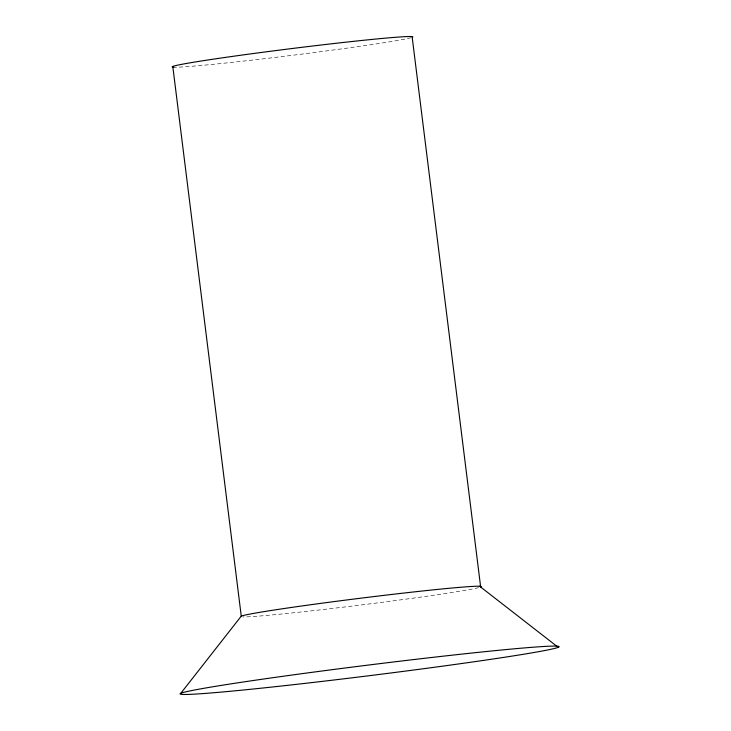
<?xml version="1.0" encoding="UTF-8"?>
<svg xmlns="http://www.w3.org/2000/svg" width="731" height="731" viewBox="0 0 731 731"><rect width="100%" height="100%" fill="white"/><g stroke="black" fill="none" stroke-linecap="round" stroke-linejoin="round"><path stroke-width="0.55" stroke-dasharray="3.65 2.74" d="M478.577 587.66A121.227 3.381 -7.1 0 1 359.954 605.113A121.227 3.381 -7.1 0 1 242.939 616.927M410.968 37.72A121.227 3.381 -7.1 0 1 291.788 55.373A121.227 3.381 -7.1 0 1 173.777 67.206"/><path stroke-width="1.1" d="M180.831 693.244L241.257 616.132A121.227 3.381 -7.1 0 1 372.911 596.697A121.227 3.381 -7.1 0 1 480.66 587.02L412.193 37.318A121.227 3.381 -7.1 0 0 288.718 48.94A121.227 3.381 -7.1 0 0 173.777 67.206M479.673 586.253L558.21 647.337A191.093 5.336 -7.1 0 1 258.865 688.428A191.093 5.336 -7.1 0 1 291.486 675.106A191.093 5.336 -7.1 0 1 558.21 647.337M172.79 66.439L241.257 616.132"/></g></svg>
